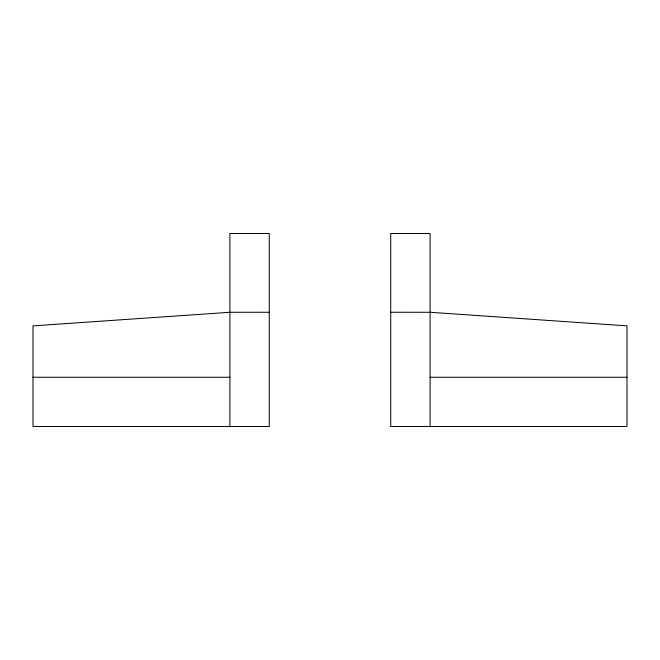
<?xml version="1.0" encoding="UTF-8"?>
<svg xmlns="http://www.w3.org/2000/svg" width="660" height="660" viewBox="0 0 660 660"><rect width="100%" height="100%" fill="white"/><g stroke="black" fill="none" stroke-linecap="round" stroke-linejoin="round"><path stroke-width="0.99" d="M269.272 312.262L229.895 312.279L33 325.867L33 426.476L269.272 426.476L269.272 233.524L229.895 233.524L229.895 426.476M390.728 312.262L430.106 312.279L627 325.867L627 426.476L390.728 426.476L390.728 233.524L430.106 233.524L430.106 426.476M33 377.256L229.895 377.256M430.106 377.256L627 377.256"/></g></svg>
